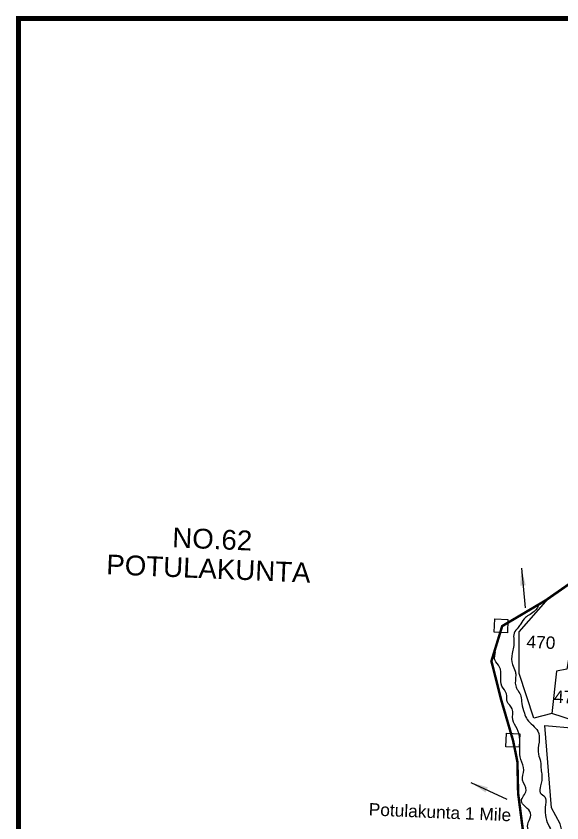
# Model space of a CAD drawing. Header units: feet. Extents: x 791111 to 796227, y 1559709 to 1567976.
# Drawn here: x 791111 to 792212, y 1565995 to 1567621 of the extents above; entities that cross this region are included whole.
import ezdxf
from ezdxf.enums import TextEntityAlignment as Align

# ---------------------------------------------------------------- set-up
doc = ezdxf.new("R2010")
doc.units = ezdxf.units.FT
doc.header["$LTSCALE"] = 15
doc.header["$MEASUREMENT"] = 0
doc.linetypes.add('HIDDEN2', pattern=[0.1875, 0.125, -0.0625])
for name, color, linetype in [('PLOT', 7, 'Continuous'), ('PLOT NO', 7, 'Continuous'), ('TANKS-STREAM', 4, 'Continuous'), ('TEXT', 1, 'Continuous'), ('VILLAGE STONES', 240, 'Continuous')]:
    doc.layers.add(name, color=color, linetype=linetype)
doc.layers.add('VILLAGE BOUNDRY', color=5, linetype='HIDDEN2', lineweight=100)
doc.styles.get("Standard").update_dxf_attribs({"font": 'arial.ttf'})
doc.dimstyles.get("Standard").update_dxf_attribs({"dimtxt": 0.18, "dimasz": 35, "dimexe": 0.18, "dimexo": 0.0625, "dimgap": 0.09, "dimtad": 0, "dimtih": 1, "dimtoh": 1, "dimdec": 4, "dimzin": 0, "dimdsep": 46, "dimtxsty": 'Standard', "dimcen": 0.09, "dimadec": 0, "dimazin": 0, "dimtfac": 1, "dimtdec": 4, "dimtofl": 0, "dimtmove": 0, "dimatfit": 3, "dimfxl": 1, "dimtolj": 1, "dimtzin": 0, "dimarcsym": 0})

msp = doc.modelspace()

# ---------------------------------------------------------------- linework, layer by layer
at = {"layer": 'PLOT', "lineweight": -2}
for points in [[(792285.6, 1566517.9), (792234.8, 1566383.2), (792221.4, 1566305.1), (792200.9, 1566300.9), (792191.2, 1566215.6)], [(792111.3, 1565654.1), (792153.7, 1565675.6), (792232.4, 1565760.1), (792276.9, 1565765.1), (792295, 1565802.8), (792284, 1565809.9), (792254.3, 1565814.5), (792241.2, 1565823.7), (792192.3, 1565844.7), (792212.2, 1565977), (792207.9, 1565993.2), (792191, 1566025.6), (792177.4, 1566191.2), (792238.8, 1566185.9), (792239.4, 1566200.4), (792191.2, 1566215.6), (792155, 1566206.4), (792125.5, 1566296.1), (792125.3, 1566380.5), (792183.7, 1566446.9)]]:
    msp.add_lwpolyline(points, dxfattribs=at)
at = {"layer": 'TANKS-STREAM', "lineweight": -2}
for points in [[(792164.8, 1566434.9), (792161.3, 1566427.1), (792158, 1566423.3), (792147.4, 1566415.1), (792138.1, 1566409.1), (792128.8, 1566396.5), (792123.8, 1566389.2), (792115.4, 1566377.7), (792114.8, 1566363.5), (792114.2, 1566349.3), (792111.3, 1566336.8), (792112, 1566314.3), (792117.4, 1566301.1), (792118.6, 1566292.7), (792118.5, 1566271.4), (792123.2, 1566261.7), (792129.1, 1566250.4), (792130.9, 1566236.1), (792136, 1566216.6), (792141.8, 1566203.3), (792152.8, 1566191.8), (792163.4, 1566180.3), (792164.6, 1566133.4), (792168.7, 1566118.6), (792169.7, 1566103.1), (792171.5, 1566090.8), (792168.7, 1566070), (792168.1, 1566055.8), (792177.3, 1566047.9), (792178.6, 1566032.1), (792184.4, 1565991.2), (792190.2, 1565977.6), (792186.6, 1565957.6), (792187, 1565946.9), (792193.1, 1565933.6), (792190.9, 1565917.5), (792181.7, 1565888), (792187.8, 1565866.9), (792182.9, 1565855.7), (792165.6, 1565820.4), (792161.1, 1565801.7), (792147, 1565768.8), (792140.4, 1565745.7), (792139.6, 1565727.4), (792133.7, 1565706.8), (792114.3, 1565665.9), (792051.8, 1565626.4), (792037.4, 1565616.3), (792001.6, 1565606.4), (791980.2, 1565592.1), (791958.5, 1565589.2), (791909.6, 1565569.1), (791880.4, 1565559.4), (791861.6, 1565548.8), (791849, 1565529.8), (791839.7, 1565517.6), (791824.1, 1565494.7), (791819.4, 1565487.3)], [(791805.3, 1565571.7), (791815.2, 1565577.5), (791826.5, 1565578.3), (791837.1, 1565584.4), (791852.2, 1565593.5), (791861.1, 1565595.6), (791874.6, 1565597), (791893.3, 1565609), (791907.7, 1565616.2), (791933, 1565621.8), (791946.8, 1565629.6), (791961.6, 1565646.1), (791978.3, 1565654.2), (791987.6, 1565667.9), (791995.5, 1565677.9), (792021.7, 1565689.6), (792043, 1565740.2), (792056.4, 1565762.2), (792055.4, 1565776.3), (792069.5, 1565791.7), (792078.6, 1565814.2), (792099.6, 1565837), (792101.2, 1565850.8), (792113.9, 1565862.7), (792121.1, 1565877.5), (792126.7, 1565891.9), (792133.1, 1565911.1), (792139, 1565932.7), (792144.5, 1565952.5), (792148.9, 1565973.8), (792142.7, 1565985), (792148.7, 1566014.5), (792130, 1566039.7), (792139.6, 1566060.6), (792132.3, 1566081.5), (792135, 1566101.7), (792129, 1566123.2), (792126.9, 1566162.4), (792121.5, 1566184.8), (792112.6, 1566203.2), (792111.6, 1566224.9), (792101.5, 1566239.7), (792100, 1566255.4), (792090.9, 1566270.8), (792086.2, 1566309.1), (792076.8, 1566323.6), (792078.1, 1566340.1)]]:
    msp.add_spline(points, degree=3, dxfattribs=at)
at = {"layer": 'VILLAGE BOUNDRY', "lineweight": -2, "ltscale": 10, "const_width": 5}
msp.add_lwpolyline([(792135.5, 1565961.9), (792123.5, 1566054.3), (792122, 1566118.1), (792113.4, 1566160.6), (792089.5, 1566242.4), (792069.6, 1566321.2), (792091.3, 1566391.8), (792178.9, 1566443.6), (792285.6, 1566517.9)], dxfattribs=at)
at = {"layer": 'VILLAGE STONES', "color": 5, "lineweight": -3, "const_width": 10}
msp.add_lwpolyline([(796163.8, 1567616.1), (791116.2, 1567616.1), (791116.2, 1559714.2), (796163.8, 1559714.2)], close=True, dxfattribs=at)
at = {"layer": 'VILLAGE STONES', "lineweight": -2}
for points in [[(792076.3, 1566406.4), (792102.9, 1566405.3), (792101.8, 1566378.3), (792075.1, 1566379.4)], [(792099.9, 1566175.8), (792126.6, 1566174.7), (792125.5, 1566147.7), (792098.8, 1566148.8)]]:
    msp.add_lwpolyline(points, close=True, dxfattribs=at)

# ---------------------------------------------------------------- texts
at = {"layer": 'PLOT NO', "lineweight": -2}
for s, p in [('470', (792169.5, 1566359.2)), ('471', (792225, 1566248.8))]:
    msp.add_text(s, height=25, rotation=357.6281, dxfattribs=at).set_placement(p, align=Align.MIDDLE_CENTER)
at = {"layer": 'PLOT NO', "linetype": 'Continuous', "lineweight": -2}
msp.add_text('Potulakunta 1 Mile', height=25, rotation=357.6281, dxfattribs=at).set_placement((791821.8, 1566010.3))
at = {"layer": 'TEXT', "lineweight": -2}
for s, height, p in [('NO.62', 39.91, (791425.4, 1566550.6)), ('POTULAKUNTA', 39.908, (791292.4, 1566496.4))]:
    msp.add_text(s, height=height, rotation=357.6281, dxfattribs=at).set_placement(p)

# ---------------------------------------------------------------- leaders
at = {"layer": 'VILLAGE BOUNDRY', "linetype": 'Continuous', "lineweight": -2}
for points in [[(792130, 1566508.3), (792137.4, 1566428.9)], [(792028.2, 1566076.6), (792100.5, 1566042.8)]]:
    msp.add_leader(points, dimstyle='Standard', override={"dimgap": 0.09, "dimtad": 0}, dxfattribs=at)

doc.saveas('drawing.dxf')
